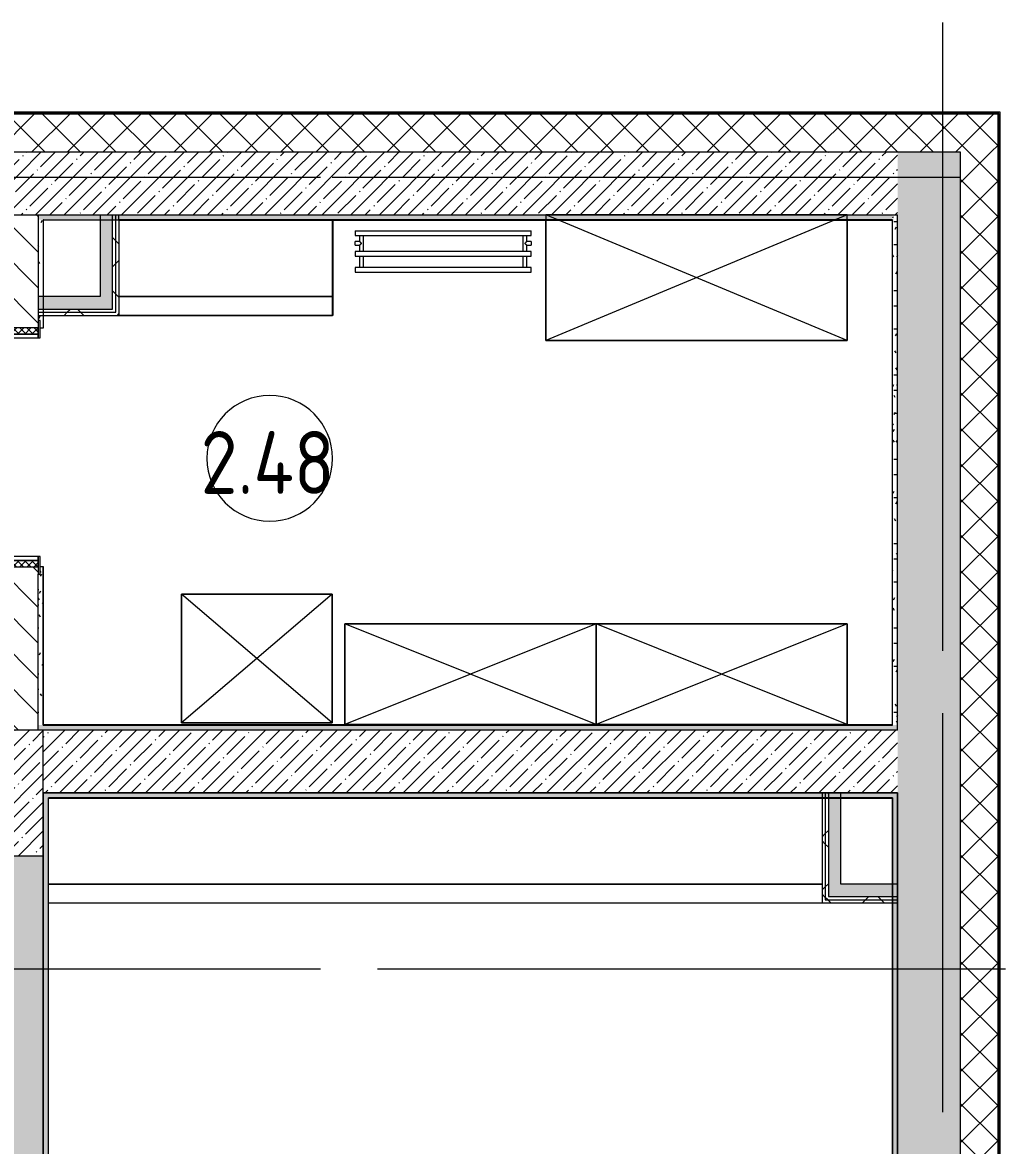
# Model space of a CAD drawing. Header units: millimetres. Extents: x 81609 to 272668, y -8553 to 29000.
# Drawn here: x 121347 to 125260, y 17447 to 21915 of the extents above; entities that cross this region are included whole.
import ezdxf

# ---------------------------------------------------------------- set-up
doc = ezdxf.new("R2010")
doc.units = ezdxf.units.MM
doc.linetypes.add('Осевая', pattern=[3175, 635, -476.25, 1587.5, -476.25])
for name, color, linetype, lineweight in [('A-AREA-IDEN', 7, 'Continuous', 9), ('A-DOOR', 7, 'Continuous', 9), ('A-DOOR-1', 7, 'Continuous', 13), ('A-DOOR-FRAM', 7, 'Continuous', 13), ('A-DOOR-FRAM-1', 7, 'Continuous', 9), ('A-WALL', 7, 'Continuous', 9), ('I-WALL', 7, 'Continuous', 9), ('M-EQPM', 7, 'Continuous', 9), ('S-COLS', 7, 'Continuous', 9), ('S-STRS-MBND', 7, 'Continuous', 9), ('Оси', 7, 'Continuous', 9), ('Оси-2', 7, 'Осевая', 9)]:
    doc.layers.add(name, color=color, linetype=linetype, lineweight=lineweight)
for name, color, linetype, lineweight, true_color in [('A-WALL-1', 7, 'Continuous', 9, 0x3c3c3c), ('A-WALL-FNSH-1', 7, 'Continuous', 9, 0x3c3c3c), ('I-FURN-1', 7, 'Continuous', 9, 0xf0f0f0)]:
    doc.layers.add(name, color=color, linetype=linetype, lineweight=lineweight, true_color=true_color)
doc.styles.add('GOST Common_1', font='GOST_Common.ttf', dxfattribs={"width": 0.9, "height": 250})
pattern_1 = [(45, (0, 0), (-70.71068, 70.71068), []), (135, (0, 0), (-70.71068, -70.71068), [])]
pattern_2 = [(45, (0, 0), (-57.024626, 57.024626), []), (45, (57.025, 0), (-57.024626, 57.024626), [100.806, -20.161, 3.353, -16.808])]
pattern_3 = [(0, (0, 0), (121.92, 30.48), [10.058, -81.382, 10.058, -81.382, -487.68]), (0, (0, 0), (121.92, 30.48), [-182.88, 10.058, -172.822, 10.058, -81.382, -213.36]), (0, (0, 0), (121.92, 30.48), [-457.2, 10.058, -50.902, 10.058, -142.342]), (120, (45.72, 15.24), (-87.356454, 90.345817), [10.058, -81.382, 10.058, -81.382, -487.68]), (120, (45.72, 15.24), (-87.356454, 90.345817), [-182.88, 10.058, -172.822, 10.058, -81.382, -213.36]), (120, (45.72, 15.24), (-87.356454, 90.345817), [-457.2, 10.058, -50.902, 10.058, -142.342]), (240, (60.96, 76.2), (-34.563546, -120.825817), [10.058, -81.382, 10.058, -81.382, -487.68]), (240, (60.96, 76.2), (-34.563546, -120.825817), [-182.88, 10.058, -172.822, 10.058, -81.382, -213.36]), (240, (60.96, 76.2), (-34.563546, -120.825817), [-457.2, 10.058, -50.902, 10.058, -142.342])]
pattern_4 = [(45, (0, 0), (-106.06602, 106.06602), []), (135, (0, 0), (-106.06602, -106.06602), [])]

# ---------------------------------------------------------------- blocks, each defined once
blk = doc.blocks.new('110_Дверь_СКБ_1Ст_Внутренняя1 - Д-8 950x2100h_охрана-31784688-План размещения напольных электротехнических лючков и розеток 2 этажа в осях 23-33')
at = {"layer": 'A-DOOR'}
h = blk.add_hatch(dxfattribs=at)
h.set_pattern_fill('FP_6', color=256, style=0, pattern_type=2)
h.set_pattern_definition([(135, (1826.41, 164.685), (-14.14214, -14.14214), []), (225, (1826.41, 164.685), (14.14214, -14.14214), [])])
h.paths.add_polyline_path([(487.5, 100), (462.5, 100), (462.5, -100), (487.5, -100)])
at = {"layer": 'A-DOOR-FRAM-1'}
h = blk.add_hatch(dxfattribs=at)
h.set_pattern_fill('FP_7', color=256, style=0, pattern_type=2)
h.set_pattern_definition([(45, (-296.384, 164.685), (-14.1421, 14.1421), []), (135, (-296.384, 164.685), (-14.1421, -14.1421), [])])
h.paths.add_polyline_path([(-437.5, 100), (-462.5, 100), (-462.5, -100), (-437.5, -100)])
at = {"layer": 'A-DOOR'}
blk.add_arc((437.5, 100), 850, 90, 180, dxfattribs=at)
at = {"layer": 'A-DOOR-1'}
for p, q in [((437.5, 950), (397.5, 950)), ((397.5, 950), (397.5, 100)), ((437.5, 100), (437.5, 950)), ((397.5, 100), (437.5, 100))]:
    blk.add_line(p, q, dxfattribs=at)
at = {"layer": 'A-DOOR-FRAM'}
for p, q in [((-422.5, 108), (-492.5, 108)), ((-492.5, 108), (-492.5, 100)), ((-492.5, 100), (-422.5, 100)), ((-437.5, 100), (-462.5, 100)), ((-462.5, 100), (-462.5, -100)), ((-412.5, 100), (-437.5, 100)), ((-437.5, 100), (-437.5, 20)), ((-437.5, -100), (-437.5, 100)), ((-422.5, 100), (-437.5, 100)), ((-437.5, 100), (-437.5, 99)), ((-437.5, 99), (-422.5, 99)), ((-422.5, 100), (-422.5, 108)), ((-422.5, 99), (-422.5, 100)), ((-412.5, 60), (-412.5, 100)), ((437.5, 100), (437.5, 60)), ((462.5, 100), (437.5, 100)), ((517.5, 108), (447.5, 108)), ((447.5, 108), (447.5, 100)), ((462.5, 100), (447.5, 100)), ((447.5, 100), (447.5, 99)), ((447.5, 100), (517.5, 100)), ((447.5, 99), (462.5, 99)), ((462.5, 20), (462.5, 100)), ((487.5, 100), (462.5, 100)), ((462.5, 100), (462.5, -100)), ((462.5, 99), (462.5, 100)), ((487.5, -100), (487.5, 100)), ((517.5, 100), (517.5, 108)), ((-402.5, 60), (-412.5, 60)), ((-402.5, 20), (-402.5, 60)), ((437.5, 60), (427.5, 60)), ((427.5, 60), (427.5, 20)), ((-437.5, 20), (-402.5, 20)), ((-422.5, 20), (-437.5, 20)), ((-437.5, 20), (-437.5, -100)), ((-422.5, -100), (-422.5, 20)), ((427.5, 20), (462.5, 20)), ((462.5, 20), (447.5, 20)), ((447.5, 20), (447.5, -100)), ((462.5, -100), (462.5, 20)), ((-422.5, -100), (-492.5, -100)), ((-492.5, -100), (-492.5, -108)), ((-492.5, -108), (-422.5, -108)), ((-462.5, -100), (-437.5, -100)), ((-437.5, -100), (-422.5, -100)), ((-422.5, -108), (-422.5, -100)), ((447.5, -100), (462.5, -100)), ((517.5, -100), (447.5, -100)), ((447.5, -100), (447.5, -108)), ((447.5, -108), (517.5, -108)), ((462.5, -100), (487.5, -100)), ((517.5, -108), (517.5, -100))]:
    blk.add_line(p, q, dxfattribs=at)
blk = doc.blocks.new('BSC_Колонна _Прямоугольная - 500х500-V22-План размещения напольных электротехнических лючков и розеток 2 этажа в осях 23-33')
at = {"layer": 'S-COLS'}
h = blk.add_hatch(dxfattribs=at)
h.set_pattern_fill('FP_36', color=256, style=0, pattern_type=2)
h.set_pattern_definition([(45, (-121180, -18850), (-57.024626, 57.024626), []), (45, (-121122.975, -18850), (-57.024626, 57.024626), [100.806, -20.161, 3.353, -16.808])])
h.paths.add_polyline_path([(-250, -250), (250, -250), (250, 250), (-250, 250), (-250, -196.3)])
for p, q in [((250, 250), (-250, 250)), ((-250, 250), (-250, -250)), ((250, -250), (250, 250)), ((-250, -250), (250, -250))]:
    blk.add_line(p, q, dxfattribs=at)
blk = doc.blocks.new('Шкаф параметрический - 1_275-26329428-План размещения напольных электротехнических лючков и розеток 2 этажа в осях 23-33')
at = {"layer": 'I-FURN-1'}
for p, q in [((0, 0), (600, -512)), ((0, -512), (600, 0)), ((600, 0), (0, 0)), ((0, 0), (0, -512)), ((0, -512), (0, 0)), ((0, 0), (600, 0)), ((600, -512), (600, 0)), ((600, 0), (600, -512)), ((0, -512), (600, -512)), ((600, -512), (0, -512))]:
    blk.add_line(p, q, dxfattribs=at)
blk = doc.blocks.new('Шкаф параметрический - 1_185-25612950-План размещения напольных электротехнических лючков и розеток 2 этажа в осях 23-33')
at = {"layer": 'I-FURN-1'}
for p, q in [((0, 0), (1000, -400)), ((0, -400), (1000, 0)), ((1000, 0), (0, 0)), ((0, 0), (0, -400)), ((0, -400), (0, 0)), ((0, 0), (1000, 0)), ((1000, -400), (1000, 0)), ((1000, 0), (1000, -400)), ((0, -400), (1000, -400)), ((1000, -400), (0, -400))]:
    blk.add_line(p, q, dxfattribs=at)
blk = doc.blocks.new('Шкаф параметрический - 1_37-26329784-План размещения напольных электротехнических лючков и розеток 2 этажа в осях 23-33')
at = {"layer": 'I-FURN-1'}
for p, q in [((0, 0), (1200, -500)), ((0, -500), (1200, 0)), ((1200, 0), (0, 0)), ((0, 0), (0, -500)), ((0, -480), (0, 0)), ((0, 0), (1200, 0)), ((1200, -500), (1200, 0)), ((1200, 0), (1200, -480)), ((0, -500), (1200, -500))]:
    blk.add_line(p, q, dxfattribs=at)
blk = doc.blocks.new('Зашивка приборов отопления30 - Зашивка приборов отопления-33323465-План размещения напольных электротехнических лючков и розеток 2 этажа в осях 23-33')
at = {"layer": 'A-WALL'}
for p, q in [((121310.8, 18669.6), (124390.8, 18669.6)), ((124390.8, 18669.6), (121310.8, 18669.6)), ((121310.8, 18594.6), (124390.8, 18594.6))]:
    blk.add_line(p, q, dxfattribs=at)
blk = doc.blocks.new('radiator_prado_classic_z_tip_30_po exemplyaru - Classic Z Тип 30-300-31134001-План размещения напольных электротехнических лючков и розеток 2 этажа в осях 23-33')
at = {"layer": 'M-EQPM'}
for p, q in [((0, 228), (0, 210)), ((700, 228), (0, 228)), ((700, 210), (700, 228)), ((0, 210), (700, 210)), ((17.5, 210), (17.5, 164)), ((32.5, 164), (32.5, 210)), ((667.5, 210), (667.5, 164)), ((682.5, 164), (682.5, 210)), ((700, 164), (0, 164)), ((0, 164), (0, 146)), ((0, 146), (700, 146)), ((17.5, 146), (17.5, 121.5)), ((32.5, 82), (32.5, 146)), ((667.5, 146), (667.5, 82)), ((682.5, 121.5), (682.5, 146)), ((700, 146), (700, 164)), ((17.5, 121.5), (0, 121.5)), ((17.5, 121.5), (0, 121.5)), ((0, 121.5), (0, 121.2)), ((0, 106.5), (0, 121.5)), ((0, 121.2), (0, 121.2)), ((0, 106.8), (0, 106.5)), ((0, 106.8), (0, 106.8)), ((0, 106.5), (17.5, 106.5)), ((0, 106.5), (17.5, 106.5)), ((17.5, 106.5), (17.5, 82)), ((700, 121.5), (682.5, 121.5)), ((700, 121.5), (682.5, 121.5)), ((682.5, 82), (682.5, 106.5)), ((682.5, 106.5), (700, 106.5)), ((682.5, 106.5), (700, 106.5)), ((700, 121.5), (700, 106.5)), ((700, 121.2), (700, 121.5)), ((700, 121.5), (700, 121.2)), ((700, 121.2), (700, 121.5)), ((700, 106.5), (700, 106.8)), ((700, 106.8), (700, 106.5)), ((700, 106.5), (700, 106.8)), ((700, 82), (0, 82)), ((0, 82), (0, 64)), ((700, 64), (0, 64)), ((700, 64), (700, 82))]:
    blk.add_line(p, q, dxfattribs=at)
for points, knots in [([(25, 114), (24.5, 114.5), (23.6, 115.4), (22.4, 116.6), (21.6, 117.4), (21.1, 117.9), (20.8, 118.2), (20.5, 118.5), (20.2, 118.8), (19.8, 119.1), (19.6, 119.4), (19.3, 119.7), (19, 120), (18.7, 120.3), (18.5, 120.5), (18.3, 120.7), (18.1, 120.9), (17.9, 121.1), (17.8, 121.2), (17.7, 121.3), (17.5, 121.5), (17.5, 121.5), (17.5, 121.5)], [0, 0, 0, 0, 0.142857, 0.285714, 0.357143, 0.392857, 0.428571, 0.464286, 0.5, 0.535714, 0.571429, 0.607143, 0.642857, 0.678571, 0.714286, 0.75, 0.785714, 0.821429, 0.857143, 0.892857, 0.928571, 1, 1, 1, 1]), ([(17.5, 106.5), (17.5, 106.5), (17.5, 106.5), (17.7, 106.7), (17.8, 106.8), (17.9, 106.9), (18.1, 107.1), (18.3, 107.3), (18.5, 107.5), (18.7, 107.7), (19, 108), (19.3, 108.3), (19.6, 108.6), (19.8, 108.9), (20.3, 109.3), (20.7, 109.7), (21.1, 110.1), (21.6, 110.6), (22.4, 111.4), (23.6, 112.6), (24.5, 113.5), (25, 114)], [0, 0, 0, 0, 0.071429, 0.107143, 0.142857, 0.178571, 0.214286, 0.25, 0.285714, 0.321429, 0.357143, 0.392857, 0.428571, 0.464286, 0.5, 0.571429, 0.607143, 0.642857, 0.714286, 0.857143, 1, 1, 1, 1]), ([(675, 114), (675.5, 114.5), (676.4, 115.4), (677.6, 116.6), (678.4, 117.4), (678.9, 117.9), (679.2, 118.2), (679.5, 118.5), (679.8, 118.8), (680.1, 119.2), (680.4, 119.4), (680.7, 119.7), (681, 120), (681.3, 120.3), (681.5, 120.5), (681.7, 120.7), (681.9, 120.9), (682.1, 121.1), (682.2, 121.2), (682.3, 121.3), (682.5, 121.5), (682.5, 121.5), (682.5, 121.5)], [0, 0, 0, 0, 0.142857, 0.285714, 0.357143, 0.392857, 0.428571, 0.464286, 0.5, 0.535714, 0.571429, 0.607143, 0.642857, 0.678571, 0.714286, 0.75, 0.785714, 0.821429, 0.857143, 0.892857, 0.928571, 1, 1, 1, 1]), ([(682.5, 106.5), (682.5, 106.5), (682.5, 106.5), (682.3, 106.7), (682.2, 106.8), (682.1, 106.9), (681.9, 107.1), (681.7, 107.3), (681.5, 107.5), (681.3, 107.7), (681, 108), (680.7, 108.3), (680.4, 108.6), (680.1, 108.8), (679.7, 109.3), (679.3, 109.7), (678.9, 110.1), (678.4, 110.6), (677.6, 111.4), (676.4, 112.6), (675.5, 113.5), (675, 114)], [0, 0, 0, 0, 0.071429, 0.107143, 0.142857, 0.178571, 0.214286, 0.25, 0.285714, 0.321429, 0.357143, 0.392857, 0.428571, 0.464286, 0.5, 0.571429, 0.607143, 0.642857, 0.714286, 0.857143, 1, 1, 1, 1])]:
    blk.add_open_spline(points, degree=3, knots=knots, dxfattribs=at)
blk = doc.blocks.new('Зашивка приборов отопления44 - Зашивка приборов отопления-33398827-План размещения напольных электротехнических лючков и розеток 2 этажа в осях 23-33')
at = {"layer": 'A-WALL'}
for p, q in [((122140.8, 18669.6), (122140.8, 18974.6)), ((121290.8, 18669.6), (122140.8, 18669.6)), ((122141.3, 18669.6), (121290.8, 18669.6)), ((122141.3, 18594.6), (122141.3, 18669.6)), ((121290.8, 18594.6), (122141.3, 18594.6))]:
    blk.add_line(p, q, dxfattribs=at)
blk = doc.blocks.new('Марка_Помещения - Номер-25198446-План размещения напольных электротехнических лючков и розеток 2 этажа в осях 23-33')
at = {"layer": 'A-AREA-IDEN'}
for start, end in [(360, 180), (180, 360)]:
    blk.add_arc((0, 0), 2.5, start, end, dxfattribs=at)

msp = doc.modelspace()

# ---------------------------------------------------------------- hatches: boundary and pattern name
at = {"layer": 'A-WALL'}
h = msp.add_hatch(dxfattribs=at)
h.set_pattern_fill('FP_1', color=256, style=0, pattern_type=2)
h.set_pattern_definition(pattern_1)
h.paths.add_polyline_path([(125080, 21400), (125230, 21400), (125230, 21550), (120150.2, 21550), (120150.2, 21400), (124656.6, 21400)])
h.paths.add_polyline_path([(119250.2, 21400), (119250.2, 21550), (117900.4, 21550), (117900.4, 21400), (118831.7, 21400)])
h.paths.add_polyline_path([(117000.4, 21400), (117000.4, 21550), (115600.4, 21550), (115600.4, 21400), (116890.1, 21400)])
h.paths.add_polyline_path([(113300.4, 21400), (113300.4, 21550), (112150, 21550), (112150, 21400), (113006.9, 21400)])
h.paths.add_polyline_path([(111050, 21400), (111250, 21400), (111250, 21550), (109950.4, 21550), (109950.4, 21400), (110418, 21400)])
h.paths.add_polyline_path([(109050.4, 21400), (109050.4, 21550), (107750.4, 21550), (107750.4, 21400), (108476.4, 21400)])
h.paths.add_polyline_path([(106534.8, 21400), (106850.4, 21400), (106850.4, 21550), (105550.2, 21550), (105550.2, 21400), (106050, 21400)])
h.paths.add_polyline_path([(103250.2, 21400), (103250.2, 21550), (102050, 21550), (102050, 21400), (102651.5, 21400)])
h.paths.add_polyline_path([(100800, 21400), (101150, 21400), (101150, 21550), (96610, 21550), (96610, 21400), (100709.9, 21400)])
h.paths.add_polyline_path([(93310, 21400), (93310, 21550), (93060, 21550), (93060, 21400), (93267, 21400)])
h = msp.add_hatch(dxfattribs=at)
h.set_pattern_fill('FP_1', color=256, style=0, pattern_type=2)
h.set_pattern_definition(pattern_1)
h.paths.add_polyline_path([(125230, -250), (125230, 7700), (125080, 7698.9), (125080, -250)])
h.paths.add_polyline_path([(125080, 10000), (125230, 10000), (125230, 11920), (125080, 11920), (125080, 10307.2)])
h.paths.add_polyline_path([(125230, 13120), (125230, 21400), (125080, 21400), (125080, 13120)])
at = {"layer": 'I-WALL'}
h = msp.add_hatch(dxfattribs=at)
h.set_pattern_fill('FP_2', color=256, style=0, pattern_type=2)
h.set_pattern_definition(pattern_2)
h.paths.add_polyline_path([(124810, 21150), (124830, 21150), (124830, 21400), (121210, 21400), (121210, 21150), (124656.6, 21150)])
h = msp.add_hatch(dxfattribs=at)
h.set_pattern_fill('FP_2', color=256, style=0, pattern_type=2)
h.set_pattern_definition(pattern_2)
h.paths.add_polyline_path([(125080, 10600), (125080, 11920), (124830, 11920), (124830, 10600)])
h.paths.add_polyline_path([(125080, 13120), (125080, 21400), (124830, 21400), (124830, 13120)])
h = msp.add_hatch(dxfattribs=at)
h.set_pattern_fill('FP_4', color=256, style=0, pattern_type=2)
h.set_pattern_definition([(135, (0, 0), (-70.71068, -70.71068), [])])
h.paths.add_polyline_path([(121410, 19100), (121410, 19750), (121210, 19750), (121210, 19100)])
h.paths.add_polyline_path([(121410, 20700), (121410, 21150), (121210, 21150), (121210, 20700)])
h = msp.add_hatch(dxfattribs=at)
h.set_pattern_fill('FP_41', color=256, style=0, pattern_type=2)
h.set_pattern_definition(pattern_3)
h.paths.add_polyline_path([(124810, 21130), (124810, 21150), (121410, 21150), (121410, 21130), (124656.6, 21130)])
for points in [[(121706, 20775), (121706, 21150), (121656, 21150), (121656, 20775)], [(121410, 20775), (121656, 20775), (121656, 20825), (121410, 20825)], [(124605, 18487.5), (124605, 18850), (124555, 18850), (124555, 18487.5)], [(124830, 18437.5), (124830, 18487.5), (124555, 18487.5), (124555, 18437.5), (124656.6, 18437.5)]]:
    msp.add_hatch(color=256, dxfattribs=at).paths.add_polyline_path(points)
h = msp.add_hatch(dxfattribs=at)
h.set_pattern_fill('FP_42', color=256, style=0, pattern_type=2)
h.set_pattern_definition(pattern_4)
h.paths.add_polyline_path([(121718.5, 20762.5), (121718.5, 21150), (121706, 21150), (121706, 20762.5)])
h = msp.add_hatch(dxfattribs=at)
h.set_pattern_fill('FP_42', color=256, style=0, pattern_type=2)
h.set_pattern_definition(pattern_4)
h.paths.add_polyline_path([(121731, 20750), (121731, 21150), (121718.5, 21150), (121718.5, 20750)])
h = msp.add_hatch(dxfattribs=at)
h.set_pattern_fill('FP_41', color=256, style=0, pattern_type=2)
h.set_pattern_definition(pattern_3)
h.paths.add_polyline_path([(124830, 19120), (124830, 21150), (124810, 21150), (124810, 19120)])
h = msp.add_hatch(dxfattribs=at)
h.set_pattern_fill('FP_41', color=256, style=0, pattern_type=2)
h.set_pattern_definition(pattern_3)
h.paths.add_polyline_path([(121410, 19120), (121430, 19121), (121430, 19750), (121418, 19750), (121418, 19720), (121410, 19720), (121410, 19697.1)])
h.paths.add_polyline_path([(121430, 20700), (121430, 21130), (121410, 21130), (121410, 20730), (121418, 20730), (121418, 20700)])
h = msp.add_hatch(dxfattribs=at)
h.set_pattern_fill('FP_42', color=256, style=0, pattern_type=2)
h.set_pattern_definition(pattern_4)
h.paths.add_polyline_path([(121706, 20762.5), (121706, 20775), (121410, 20775), (121410, 20762.5), (121656, 20762.5)])
h = msp.add_hatch(dxfattribs=at)
h.set_pattern_fill('FP_42', color=256, style=0, pattern_type=2)
h.set_pattern_definition(pattern_4)
h.paths.add_polyline_path([(121656, 20750), (121718.5, 20750), (121718.5, 20762.5), (121410, 20762.5), (121410, 20750), (121420.6, 20750)])
h = msp.add_hatch(dxfattribs=at)
h.set_pattern_fill('FP_41', color=256, style=0, pattern_type=2)
h.set_pattern_definition(pattern_3)
h.paths.add_polyline_path([(124830, 19100), (124830, 19120), (121410, 19120), (121410, 19100), (124656.6, 19100)])
h = msp.add_hatch(dxfattribs=at)
h.set_pattern_fill('FP_2', color=256, style=0, pattern_type=2)
h.set_pattern_definition(pattern_2)
h.paths.add_polyline_path([(124830, 18850), (124830, 19100), (121430, 19100), (121430, 18850), (124656.6, 18850)])
h = msp.add_hatch(dxfattribs=at)
h.set_pattern_fill('FP_41', color=256, style=0, pattern_type=2)
h.set_pattern_definition(pattern_3)
h.paths.add_polyline_path([(124810, 18830), (124830, 18830), (124830, 18850), (121430, 18850), (121430, 18830), (124809, 18830)])
h = msp.add_hatch(dxfattribs=at)
h.set_pattern_fill('FP_41', color=256, style=0, pattern_type=2)
h.set_pattern_definition(pattern_3)
h.paths.add_polyline_path([(121450, 10600), (121450, 10825), (121438, 10825), (121438, 10770), (121430, 10770), (121430, 10600)])
h.paths.add_polyline_path([(121450, 12225), (121450, 18830), (121430, 18830), (121430.3, 12280), (121438, 12280), (121438, 12225)])
h = msp.add_hatch(dxfattribs=at)
h.set_pattern_fill('FP_42', color=256, style=0, pattern_type=2)
h.set_pattern_definition(pattern_4)
h.paths.add_polyline_path([(124530, 18425), (124542.5, 18425), (124542.5, 18850), (124530, 18850), (124530, 18437.5)])
h = msp.add_hatch(dxfattribs=at)
h.set_pattern_fill('FP_42', color=256, style=0, pattern_type=2)
h.set_pattern_definition(pattern_4)
h.paths.add_polyline_path([(124555, 18437.5), (124555, 18850), (124542.5, 18850), (124542.5, 18437.5)])
h = msp.add_hatch(dxfattribs=at)
h.set_pattern_fill('FP_41', color=256, style=0, pattern_type=2)
h.set_pattern_definition(pattern_3)
h.paths.add_polyline_path([(124830, 10620), (124830, 18830), (124810, 18830), (124810, 10620)])
h = msp.add_hatch(dxfattribs=at)
h.set_pattern_fill('FP_2', color=256, style=0, pattern_type=2)
h.set_pattern_definition(pattern_2)
h.paths.add_polyline_path([(121420.6, 10600), (121430, 10600), (121430, 10825), (121210, 10825), (121210, 10600)])
h.paths.add_polyline_path([(121210, 12225), (121430, 12225), (121430, 13400), (121210, 13400), (121210, 12280)])
h.paths.add_polyline_path([(121210, 13900), (121430, 13900), (121430, 18600), (121210, 18600), (121210, 13920)])
h = msp.add_hatch(dxfattribs=at)
h.set_pattern_fill('FP_42', color=256, style=0, pattern_type=2)
h.set_pattern_definition(pattern_4)
h.paths.add_polyline_path([(124830, 18412.5), (124830, 18425), (124530, 18425), (124530, 18412.5), (124656.6, 18412.5)])
h = msp.add_hatch(dxfattribs=at)
h.set_pattern_fill('FP_42', color=256, style=0, pattern_type=2)
h.set_pattern_definition(pattern_4)
h.paths.add_polyline_path([(124830, 18425), (124830, 18437.5), (124542.5, 18437.5), (124542.5, 18425), (124656.6, 18425)])

# ---------------------------------------------------------------- linework, layer by layer
at = {"layer": 'A-WALL'}
for p, q in [((125233, 21553), (120150.2, 21553)), ((125230, 21550), (120150.2, 21550)), ((125230, 13120), (125230, 21550)), ((125233, 13120), (125233, 21553)), ((125080, 21400), (125080, 13120)), ((121210, 21150), (124830, 21150)), ((121410, 21150), (121410, 20825)), ((121706, 20775), (121706, 21150)), ((121718.5, 20762.5), (121718.5, 21150)), ((124830, 19100), (124830, 21150)), ((121430, 21130), (121430, 20700)), ((121410, 20775), (121706, 20775)), ((121410, 20762.5), (121718.5, 20762.5)), ((121430, 19120), (121430, 19750)), ((121410, 19100), (121410, 19720)), ((121430, 19120), (124810, 19120)), ((121450, 16530.4), (121450, 18830)), ((124810, 18830), (121450, 18830)), ((121451, 18829), (121450, 18829)), ((124542.5, 18850), (124542.5, 18425)), ((124555, 18850), (124555, 18437.5)), ((124809, 18829), (124809, 18830)), ((124830, 18850), (124830, 13100)), ((121430, 13900), (121430, 18600)), ((124542.5, 18425), (124830, 18425)), ((124555, 18437.5), (124830, 18437.5))]:
    msp.add_line(p, q, dxfattribs=at)
at = {"layer": 'A-WALL-1'}
for p, q in [((120850, 21400), (125080, 21400)), ((121656, 21150), (121656, 20825)), ((121731, 21130), (121731, 21150)), ((121430, 21130), (121731, 21130)), ((124810, 21130), (124810, 21129)), ((121656, 20825), (121410, 20825)), ((121410, 20825), (121410, 20730)), ((121410, 20750), (121731, 20750)), ((121418, 20700), (121430, 20700)), ((121430, 19750), (121418, 19750)), ((124830, 19100), (121430, 19100)), ((121430, 18850), (124830, 18850)), ((124530, 18850), (124530, 18412.5)), ((124605, 18487.5), (124605, 18850)), ((124810, 18830), (124810, 10620)), ((124830, 18487.5), (124605, 18487.5)), ((124530, 18412.5), (124830, 18412.5))]:
    msp.add_line(p, q, dxfattribs=at)
at = {"layer": 'A-WALL-FNSH-1'}
for p, q in [((125238, 21558), (120150.2, 21558)), ((125238, 13120), (125238, 21558)), ((121431, 21129.5), (121430, 21129.5)), ((121431, 20700), (121431, 21129.5)), ((124810, 21130), (121731, 21130)), ((121731, 21130), (121731, 20750)), ((121731, 21129), (124809, 21129)), ((121732, 20749), (121732, 21130)), ((124809, 21129), (124809, 19121)), ((124810, 19120), (124810, 21129)), ((121410, 20749), (121732, 20749)), ((121430, 20700), (121431, 20700)), ((121431, 19750), (121430, 19750)), ((121431, 19120), (121431, 19750)), ((124809, 19121), (121430, 19121)), ((121451, 18829), (124809, 18829)), ((121451, 16530.4), (121451, 18829)), ((124809, 18829), (124809, 10621))]:
    msp.add_line(p, q, dxfattribs=at)
at = {"layer": 'I-WALL'}
for p, q in [((122581.5, 20825), (122581.5, 21130)), ((122582.5, 21130), (122582.5, 20749.5)), ((121732, 20750), (122581, 20750)), ((122581, 20749), (121732, 20749)), ((122581, 20749), (122581, 20750)), ((122582.5, 20749.5), (122581.5, 20749.5))]:
    msp.add_line(p, q, dxfattribs=at)
at = {"layer": 'S-STRS-MBND'}
for p, q in [((121430, 18850), (121430, 17350)), ((124830, 18850), (121430, 18850)), ((124830, 17350), (124830, 18850))]:
    msp.add_line(p, q, dxfattribs=at)
at = {"layer": 'Оси'}
for p, q in [((125010, 19415.1), (125010, 21915.1)), ((122580, 21300), (125080, 21300)), ((122760, 18150), (125260, 18150))]:
    msp.add_line(p, q, dxfattribs=at)
at = {"layer": 'Оси-2'}
for p, q in [((84909.3, 21300), (122580, 21300)), ((125010, 593.7), (125010, 19415.1)), ((84909.3, 18150), (122760, 18150))]:
    msp.add_line(p, q, dxfattribs=at)

# ---------------------------------------------------------------- block references
at = {"layer": 'A-AREA-IDEN', "xscale": 99.99999999999993, "yscale": 99.99999999999993, "zscale": 99.99999999999993}
msp.add_blockref('Марка_Помещения - Номер-25198446-План размещения напольных электротехнических лючков и розеток 2 этажа в осях 23-33', (122331.2, 20181.1), dxfattribs=at)
at = {"layer": 'A-DOOR', "rotation": 89.99999999999991}
msp.add_blockref('110_Дверь_СКБ_1Ст_Внутренняя1 - Д-8 950x2100h_охрана-31784688-План размещения напольных электротехнических лючков и розеток 2 этажа в осях 23-33', (121310, 20212.5), dxfattribs=at)
at = {"layer": 'A-WALL'}
for name, p in [('Зашивка приборов отопления44 - Зашивка приборов отопления-33398827-План размещения напольных электротехнических лючков и розеток 2 этажа в осях 23-33', (440.2, 2155.4)), ('Зашивка приборов отопления30 - Зашивка приборов отопления-33323465-План размещения напольных электротехнических лючков и розеток 2 этажа в осях 23-33', (139.2, -182.1))]:
    msp.add_blockref(name, p, dxfattribs=at)
at = {"layer": 'I-FURN-1', "rotation": 180}
for name, p in [('Шкаф параметрический - 1_37-26329784-План размещения напольных электротехнических лючков и розеток 2 этажа в осях 23-33', (124630, 20650)), ('Шкаф параметрический - 1_275-26329428-План размещения напольных электротехнических лючков и розеток 2 этажа в осях 23-33', (122579.7, 19129)), ('Шкаф параметрический - 1_185-25612950-План размещения напольных электротехнических лючков и розеток 2 этажа в осях 23-33', (123630, 19122.5)), ('Шкаф параметрический - 1_185-25612950-План размещения напольных электротехнических лючков и розеток 2 этажа в осях 23-33', (124630, 19122.5))]:
    msp.add_blockref(name, p, dxfattribs=at)
at = {"layer": 'M-EQPM', "rotation": 180}
msp.add_blockref('radiator_prado_classic_z_tip_30_po exemplyaru - Classic Z Тип 30-300-31134001-План размещения напольных электротехнических лючков и розеток 2 этажа в осях 23-33', (123371.5, 21150), dxfattribs=at)
at = {"layer": 'S-COLS'}
msp.add_blockref('BSC_Колонна _Прямоугольная - 500х500-V22-План размещения напольных электротехнических лючков и розеток 2 этажа в осях 23-33', (121180, 18850), dxfattribs=at)

# ---------------------------------------------------------------- texts
at = {"layer": 'A-AREA-IDEN', "insert": (122056.4, 20289.7), "char_height": 250, "width": 685.443, "attachment_point": 1, "style": 'GOST Common_1'}
msp.add_mtext('2.48', dxfattribs=at)

doc.saveas('drawing.dxf')
